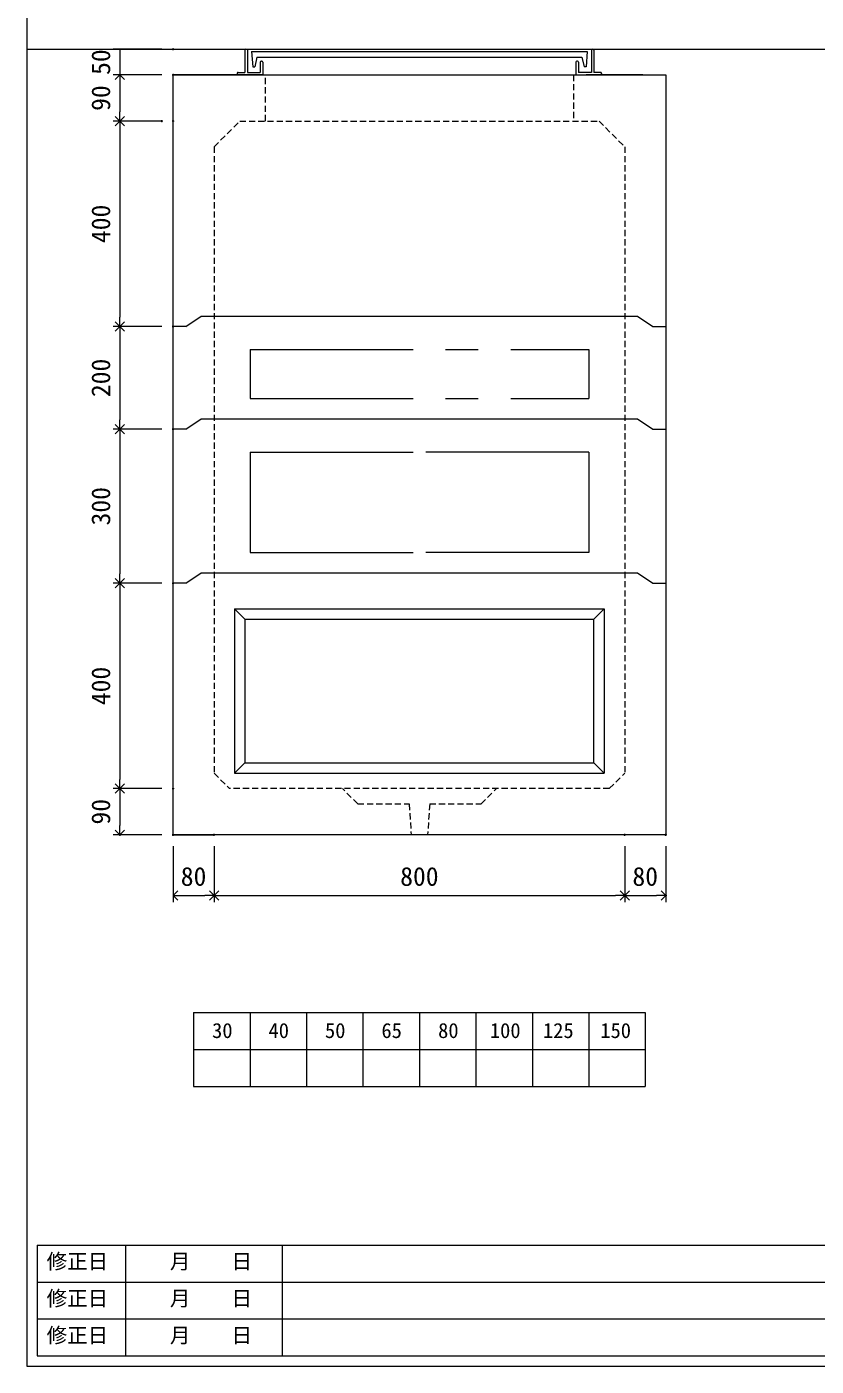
# Model space of a CAD drawing. Units: millimetres, scale not verified. Extents: x -4890 to 18490, y -2312 to 2312.
# Drawn here: x -1230 to 308, y -1963 to 646 of the extents above; entities that cross this region are included whole.
import ezdxf
from ezdxf.enums import TextEntityAlignment as Align

# ---------------------------------------------------------------- set-up
doc = ezdxf.new("R2010")
doc.units = ezdxf.units.MM
doc.header["$LTSCALE"] = 10
doc.header["$PDMODE"] = 32
doc.header["$PDSIZE"] = 2
doc.linetypes.add('DASHED1', pattern=[1.8, 1.2, -0.6])
doc.linetypes.add('USER2', pattern=[50.8, 31.75, -6.35, 6.35, -6.35])
doc.layers.add('0-1_Defpoints', color=7, linetype='Continuous')
for name, color, linetype, lineweight in [('0-2_waku', 7, 'Continuous', 18), ('0-3_gaikei', 7, 'Continuous', 18), ('0-4_kakure', 7, 'DASHED1', 5), ('0-5_sunpou', 7, 'Continuous', 5), ('0-9_uchigawa', 6, 'Continuous', 18), ('0-B_futa', 3, 'Continuous', 18), ('0-C_GL', 4, 'Continuous', 18), ('0-E_文字１', 7, 'Continuous', 18), ('1-3_uchigawa2', 6, 'USER2', 18)]:
    doc.layers.add(name, color=color, linetype=linetype, lineweight=lineweight)
doc.styles.add('ＭＳ ゴシック', font='')
doc.styles.get('ＭＳ ゴシック').set_extended_font_data('MS Gothic')

# ---------------------------------------------------------------- blocks, each defined once
blk = doc.blocks.new('_Open90')
at = {"layer": '0-5_sunpou'}
blk.add_line((0, 0), (-1, 0), dxfattribs=at)
blk.add_lwpolyline([(-0.5, 0.5), (0, 0), (-0.5, -0.5)], dxfattribs=at)
blk = doc.blocks.new('D105')
at = {"layer": '0-1_Defpoints'}
for p in [(502.32, 1754.36), (398.83, 1354.36), (502.32, 1354.36)]:
    blk.add_point(p, dxfattribs=at)
at = {"layer": '0-5_sunpou'}
for p, q in [((480.32, 1754.36), (385.83, 1754.36)), ((398.83, 1736.36), (398.83, 1372.36)), ((480.32, 1354.36), (385.83, 1354.36))]:
    blk.add_line(p, q, dxfattribs=at)
at = {"layer": '0-5_sunpou', "xscale": 18, "yscale": 18}
for p, rotation in [((398.83, 1754.36), 90), ((398.83, 1354.36), 270)]:
    blk.add_blockref('_Open90', p, dxfattribs=dict(at, rotation=rotation))
at = {"layer": '0-5_sunpou', "style": 'ＭＳ ゴシック'}
blk.add_text('400', height=36.66, rotation=90, dxfattribs=at).set_placement((390.83, 1516.86), align=Align.BOTTOM_LEFT)
blk = doc.blocks.new('D106')
at = {"layer": '0-1_Defpoints'}
for p in [(502.32, 1354.36), (398.83, 1264.36), (502.32, 1264.36)]:
    blk.add_point(p, dxfattribs=at)
at = {"layer": '0-5_sunpou'}
for p, q in [((480.32, 1354.36), (385.83, 1354.36)), ((398.83, 1336.36), (398.83, 1282.36)), ((480.32, 1264.36), (385.83, 1264.36))]:
    blk.add_line(p, q, dxfattribs=at)
at = {"layer": '0-5_sunpou', "xscale": 18, "yscale": 18}
for p, rotation in [((398.83, 1354.36), 90), ((398.83, 1264.36), 270)]:
    blk.add_blockref('_Open90', p, dxfattribs=dict(at, rotation=rotation))
at = {"layer": '0-5_sunpou', "style": 'ＭＳ ゴシック'}
blk.add_text('90', height=36.66, rotation=90, dxfattribs=at).set_placement((390.83, 1284.36), align=Align.BOTTOM_LEFT)
blk = doc.blocks.new('D84')
at = {"layer": '0-1_Defpoints'}
for p in [(502.32, 1264.36), (582.32, 1264.36), (582.32, 1145.97)]:
    blk.add_point(p, dxfattribs=at)
at = {"layer": '0-5_sunpou'}
for p, q in [((502.32, 1242.36), (502.32, 1132.97)), ((582.32, 1242.36), (582.32, 1132.97)), ((520.32, 1145.97), (564.32, 1145.97))]:
    blk.add_line(p, q, dxfattribs=at)
at = {"layer": '0-5_sunpou', "xscale": 18, "yscale": 18, "rotation": 180}
blk.add_blockref('_Open90', (502.32, 1145.97), dxfattribs=at)
at = {"layer": '0-5_sunpou', "xscale": 18, "yscale": 18}
blk.add_blockref('_Open90', (582.32, 1145.97), dxfattribs=at)
at = {"layer": '0-5_sunpou', "style": 'ＭＳ ゴシック'}
blk.add_text('80', height=36.66, dxfattribs=at).set_placement((517.32, 1153.97), align=Align.BOTTOM_LEFT)
blk = doc.blocks.new('D85')
at = {"layer": '0-1_Defpoints'}
for p in [(582.32, 1264.36), (1382.32, 1264.36), (1382.32, 1145.97)]:
    blk.add_point(p, dxfattribs=at)
at = {"layer": '0-5_sunpou'}
for p, q in [((582.32, 1242.36), (582.32, 1132.97)), ((1382.32, 1242.36), (1382.32, 1132.97)), ((600.32, 1145.97), (1364.32, 1145.97))]:
    blk.add_line(p, q, dxfattribs=at)
at = {"layer": '0-5_sunpou', "xscale": 18, "yscale": 18, "rotation": 180}
blk.add_blockref('_Open90', (582.32, 1145.97), dxfattribs=at)
at = {"layer": '0-5_sunpou', "xscale": 18, "yscale": 18}
blk.add_blockref('_Open90', (1382.32, 1145.97), dxfattribs=at)
at = {"layer": '0-5_sunpou', "style": 'ＭＳ ゴシック'}
blk.add_text('800', height=36.66, dxfattribs=at).set_placement((944.82, 1153.97), align=Align.BOTTOM_LEFT)
blk = doc.blocks.new('D86')
at = {"layer": '0-1_Defpoints'}
for p in [(1382.32, 1264.36), (1462.32, 1264.36), (1462.32, 1145.97)]:
    blk.add_point(p, dxfattribs=at)
at = {"layer": '0-5_sunpou'}
for p, q in [((1382.32, 1242.36), (1382.32, 1132.97)), ((1462.32, 1242.36), (1462.32, 1132.97)), ((1400.32, 1145.97), (1444.32, 1145.97))]:
    blk.add_line(p, q, dxfattribs=at)
at = {"layer": '0-5_sunpou', "xscale": 18, "yscale": 18, "rotation": 180}
blk.add_blockref('_Open90', (1382.32, 1145.97), dxfattribs=at)
at = {"layer": '0-5_sunpou', "xscale": 18, "yscale": 18}
blk.add_blockref('_Open90', (1462.32, 1145.97), dxfattribs=at)
at = {"layer": '0-5_sunpou', "style": 'ＭＳ ゴシック'}
blk.add_text('80', height=36.66, dxfattribs=at).set_placement((1397.32, 1153.97), align=Align.BOTTOM_LEFT)
blk = doc.blocks.new('D87')
at = {"layer": '0-1_Defpoints'}
for p in [(502.32, 2744.36), (398.83, 2654.36), (502.32, 2654.36)]:
    blk.add_point(p, dxfattribs=at)
at = {"layer": '0-5_sunpou'}
for p, q in [((480.32, 2744.36), (385.83, 2744.36)), ((398.83, 2726.36), (398.83, 2672.36)), ((480.32, 2654.36), (385.83, 2654.36))]:
    blk.add_line(p, q, dxfattribs=at)
at = {"layer": '0-5_sunpou', "xscale": 18, "yscale": 18}
for p, rotation in [((398.83, 2744.36), 90), ((398.83, 2654.36), 270)]:
    blk.add_blockref('_Open90', p, dxfattribs=dict(at, rotation=rotation))
at = {"layer": '0-5_sunpou', "style": 'ＭＳ ゴシック'}
blk.add_text('90', height=36.66, rotation=90, dxfattribs=at).set_placement((390.83, 2674.36), align=Align.BOTTOM_LEFT)
blk = doc.blocks.new('D88')
at = {"layer": '0-1_Defpoints'}
for p in [(480.32, 2654.36), (398.83, 2254.36), (502.32, 2254.36)]:
    blk.add_point(p, dxfattribs=at)
at = {"layer": '0-5_sunpou'}
for p, q in [((458.32, 2654.36), (385.83, 2654.36)), ((398.83, 2636.36), (398.83, 2272.36)), ((480.32, 2254.36), (385.83, 2254.36))]:
    blk.add_line(p, q, dxfattribs=at)
at = {"layer": '0-5_sunpou', "xscale": 18, "yscale": 18}
for p, rotation in [((398.83, 2654.36), 90), ((398.83, 2254.36), 270)]:
    blk.add_blockref('_Open90', p, dxfattribs=dict(at, rotation=rotation))
at = {"layer": '0-5_sunpou', "style": 'ＭＳ ゴシック'}
blk.add_text('400', height=36.66, rotation=90, dxfattribs=at).set_placement((390.83, 2416.86), align=Align.BOTTOM_LEFT)
blk = doc.blocks.new('D89')
at = {"layer": '0-1_Defpoints'}
for p in [(502.32, 2254.36), (398.83, 2054.36), (502.32, 2054.36)]:
    blk.add_point(p, dxfattribs=at)
at = {"layer": '0-5_sunpou'}
for p, q in [((480.32, 2254.36), (385.83, 2254.36)), ((398.83, 2236.36), (398.83, 2072.36)), ((480.32, 2054.36), (385.83, 2054.36))]:
    blk.add_line(p, q, dxfattribs=at)
at = {"layer": '0-5_sunpou', "xscale": 18, "yscale": 18}
for p, rotation in [((398.83, 2254.36), 90), ((398.83, 2054.36), 270)]:
    blk.add_blockref('_Open90', p, dxfattribs=dict(at, rotation=rotation))
at = {"layer": '0-5_sunpou', "style": 'ＭＳ ゴシック'}
blk.add_text('200', height=36.66, rotation=90, dxfattribs=at).set_placement((390.83, 2116.86), align=Align.BOTTOM_LEFT)
blk = doc.blocks.new('D90')
at = {"layer": '0-1_Defpoints'}
for p in [(502.32, 2054.36), (398.83, 1754.36), (502.32, 1754.36)]:
    blk.add_point(p, dxfattribs=at)
at = {"layer": '0-5_sunpou'}
for p, q in [((480.32, 2054.36), (385.83, 2054.36)), ((398.83, 2036.36), (398.83, 1772.36)), ((480.32, 1754.36), (385.83, 1754.36))]:
    blk.add_line(p, q, dxfattribs=at)
at = {"layer": '0-5_sunpou', "xscale": 18, "yscale": 18}
for p, rotation in [((398.83, 2054.36), 90), ((398.83, 1754.36), 270)]:
    blk.add_blockref('_Open90', p, dxfattribs=dict(at, rotation=rotation))
at = {"layer": '0-5_sunpou', "style": 'ＭＳ ゴシック'}
blk.add_text('300', height=36.66, rotation=90, dxfattribs=at).set_placement((390.83, 1866.86), align=Align.BOTTOM_LEFT)
blk = doc.blocks.new('D103')
at = {"layer": '0-1_Defpoints'}
for p in [(502.32, 2794.36), (398.83, 2744.36), (502.32, 2744.36)]:
    blk.add_point(p, dxfattribs=at)
at = {"layer": '0-5_sunpou'}
for p, q in [((480.32, 2794.36), (385.83, 2794.36)), ((398.83, 2794.36), (398.83, 2744.36)), ((480.32, 2744.36), (385.83, 2744.36))]:
    blk.add_line(p, q, dxfattribs=at)
at = {"layer": '0-5_sunpou', "style": 'ＭＳ ゴシック'}
blk.add_text('50', height=36.66, rotation=90, dxfattribs=at).set_placement((390.83, 2744.36), align=Align.BOTTOM_LEFT)

msp = doc.modelspace()

# ---------------------------------------------------------------- linework, layer by layer
at = {"layer": '0-2_waku'}
for p, q in [((-1230.06, 2312.19), (-1230.06, -1962.81)), ((-905.06, -1273.81), (-25.06, -1273.81)), ((-905.06, -1273.81), (-905.06, -1417.81)), ((-905.06, -1273.81), (-905.06, -1417.81)), ((-905.06, -1273.81), (-905.06, -1417.81)), ((-905.06, -1273.81), (-905.06, -1417.81)), ((-795.06, -1273.81), (-795.06, -1417.81)), ((-685.06, -1273.81), (-685.06, -1417.81)), ((-685.06, -1273.81), (-685.06, -1417.81)), ((-575.06, -1273.81), (-575.06, -1417.81)), ((-465.06, -1273.81), (-465.06, -1417.81)), ((-355.06, -1273.81), (-355.06, -1417.81)), ((-245.06, -1273.81), (-245.06, -1417.81)), ((-135.06, -1273.81), (-135.06, -1417.81)), ((-25.06, -1273.81), (-25.06, -1417.81)), ((-905.06, -1345.81), (-25.06, -1345.81)), ((-905.06, -1417.81), (-25.06, -1417.81)), ((-1210.06, -1726.81), (-1210.06, -1942.81)), ((-1210.06, -1726.81), (817.94, -1726.81)), ((-1037.56, -1726.81), (-1037.56, -1942.81)), ((-732.56, -1726.81), (-732.56, -1942.81)), ((-732.56, -1726.81), (-732.56, -1942.81)), ((-1210.06, -1798.81), (817.94, -1798.81)), ((-1210.06, -1870.81), (529.94, -1870.81)), ((-1210.06, -1942.81), (817.94, -1942.81)), ((-1230.06, -1962.81), (4889.94, -1962.81)), ((-1230.06, -1962.81), (4889.94, -1962.81))]:
    msp.add_line(p, q, dxfattribs=at)
at = {"layer": '0-3_gaikei'}
for p, q in [((-945.06, -927.81), (-945.06, 552.19)), ((-900.06, 552.19), (-790.06, 552.19)), ((-865.06, 552.19), (-65.06, 552.19)), ((-30.06, 552.19), (-140.06, 552.19)), ((14.94, 552.19), (14.94, -927.81)), ((-920.06, 62.19), (-890.06, 82.19)), ((-920.06, 62.19), (-890.06, 82.19)), ((-890.06, 82.19), (-40.06, 82.19)), ((-40.06, 82.19), (-10.06, 62.19)), ((-40.06, 82.19), (-10.06, 62.19)), ((-920.06, 62.19), (-945.06, 62.19)), ((-920.06, 62.19), (-945.06, 62.19)), ((-10.06, 62.19), (14.94, 62.19)), ((-10.06, 62.19), (14.94, 62.19)), ((-920.06, -137.81), (-890.06, -117.81)), ((-920.06, -137.81), (-890.06, -117.81)), ((-890.06, -117.81), (-40.06, -117.81)), ((-40.06, -117.81), (-10.06, -137.81)), ((-40.06, -117.81), (-10.06, -137.81)), ((-920.06, -137.81), (-945.06, -137.81)), ((-920.06, -137.81), (-945.06, -137.81)), ((-10.06, -137.81), (14.94, -137.81)), ((-10.06, -137.81), (14.94, -137.81)), ((-920.06, -437.81), (-945.06, -437.81)), ((-920.06, -437.81), (-945.06, -437.81)), ((-920.06, -437.81), (-890.06, -417.81)), ((-920.06, -437.81), (-890.06, -417.81)), ((-890.06, -417.81), (-40.06, -417.81)), ((-40.06, -417.81), (-10.06, -437.81)), ((-40.06, -417.81), (-10.06, -437.81)), ((-10.06, -437.81), (14.94, -437.81)), ((-10.06, -437.81), (14.94, -437.81)), ((14.94, -927.81), (-945.06, -927.81)), ((-945.06, -927.81), (-865.06, -927.81))]:
    msp.add_line(p, q, dxfattribs=at)
msp.add_lwpolyline([(-815.06, 552.19), (-945.06, 552.19), (14.94, 552.19)], dxfattribs=at)
msp.add_lwpolyline([(-815.06, 552.19), (-945.06, 552.19), (14.94, 552.19)], dxfattribs=at)
at = {"layer": '0-4_kakure'}
for p, q in [((-765.06, 462.19), (-765.06, 550.95)), ((-165.06, 552.19), (-165.06, 460.95)), ((-865.06, 412.19), (-815.06, 462.19)), ((-815.06, 462.19), (-115.06, 462.19)), ((-815.06, 462.19), (-115.06, 462.19)), ((-815.06, 462.19), (-115.06, 462.19)), ((-815.06, 462.19), (-115.06, 462.19)), ((-115.06, 462.19), (-65.06, 412.19)), ((-865.06, 412.19), (-865.06, -807.81)), ((-65.06, 412.19), (-65.06, -807.81)), ((-865.06, -807.81), (-835.06, -837.81)), ((-865.06, -807.81), (-835.06, -837.81)), ((-865.06, -807.81), (-835.06, -837.81)), ((-95.06, -837.81), (-65.06, -807.81)), ((-95.06, -837.81), (-65.06, -807.81)), ((-95.06, -837.81), (-65.06, -807.81)), ((-95.06, -837.81), (-835.06, -837.81)), ((-95.06, -837.81), (-835.06, -837.81)), ((-95.06, -837.81), (-835.06, -837.81)), ((-585.06, -867.81), (-615.06, -837.81)), ((-585.06, -867.81), (-615.06, -837.81)), ((-585.06, -867.81), (-615.06, -837.81)), ((-585.06, -867.81), (-615.06, -837.81)), ((-585.06, -867.81), (-615.06, -837.81)), ((-345.06, -867.81), (-315.06, -837.81)), ((-345.06, -867.81), (-315.06, -837.81)), ((-345.06, -867.81), (-315.06, -837.81)), ((-345.06, -867.81), (-315.06, -837.81)), ((-345.06, -867.81), (-315.06, -837.81)), ((-585.06, -867.81), (-485.06, -867.81)), ((-585.06, -867.81), (-485.06, -867.81)), ((-585.06, -867.81), (-485.06, -867.81)), ((-585.06, -867.81), (-485.06, -867.81)), ((-585.06, -867.81), (-485.06, -867.81)), ((-485.06, -867.81), (-481.06, -927.81)), ((-445.06, -867.81), (-449.06, -927.81)), ((-445.06, -867.81), (-345.06, -867.81)), ((-445.06, -867.81), (-345.06, -867.81)), ((-445.06, -867.81), (-345.06, -867.81)), ((-445.06, -867.81), (-345.06, -867.81)), ((-445.06, -867.81), (-345.06, -867.81))]:
    msp.add_line(p, q, dxfattribs=at)
at = {"layer": '0-9_uchigawa'}
for p, q in [((-825.06, -487.81), (-805.06, -507.81)), ((-825.06, -487.81), (-825.06, -787.81)), ((-825.06, -487.81), (-105.06, -487.81)), ((-825.06, -487.81), (-825.06, -807.74)), ((-825.06, -487.81), (-805.06, -507.81)), ((-825.06, -487.81), (-805.06, -507.81)), ((-825.06, -487.81), (-825.06, -787.81)), ((-825.06, -487.81), (-105.06, -487.81)), ((-825.06, -487.81), (-825.06, -807.74)), ((-825.06, -487.81), (-805.06, -507.81)), ((-825.06, -487.81), (-805.06, -507.81)), ((-825.06, -487.81), (-825.06, -787.81)), ((-825.06, -487.81), (-105.06, -487.81)), ((-825.06, -487.81), (-825.06, -807.74)), ((-825.06, -487.81), (-805.06, -507.81)), ((-105.06, -487.81), (-125.06, -507.81)), ((-105.06, -487.81), (-125.06, -507.81)), ((-105.06, -487.81), (-125.06, -507.81)), ((-105.06, -487.81), (-105.06, -807.74)), ((-105.06, -487.81), (-105.06, -807.74)), ((-105.06, -487.81), (-105.06, -807.74)), ((-805.06, -507.81), (-805.06, -767.81)), ((-805.06, -507.81), (-805.06, -767.81)), ((-805.06, -507.81), (-805.06, -767.81)), ((-805.06, -507.81), (-805.06, -767.81)), ((-805.06, -507.81), (-805.06, -787.74)), ((-805.06, -507.81), (-805.06, -767.81)), ((-805.06, -507.81), (-805.06, -767.81)), ((-805.06, -507.81), (-805.06, -767.81)), ((-805.06, -507.81), (-805.06, -767.81)), ((-805.06, -507.81), (-805.06, -787.74)), ((-805.06, -507.81), (-805.06, -767.81)), ((-805.06, -507.81), (-805.06, -767.81)), ((-805.06, -507.81), (-805.06, -767.81)), ((-805.06, -507.81), (-805.06, -767.81)), ((-805.06, -507.81), (-805.06, -787.74)), ((-125.06, -787.74), (-125.06, -507.81)), ((-125.06, -787.74), (-125.06, -507.81)), ((-125.06, -787.74), (-125.06, -507.81)), ((-825.06, -807.74), (-805.06, -787.74)), ((-825.06, -807.74), (-805.06, -787.74)), ((-825.06, -807.74), (-805.06, -787.74)), ((-825.06, -807.74), (-105.06, -807.74)), ((-825.06, -807.74), (-105.06, -807.74)), ((-825.06, -807.74), (-105.06, -807.74)), ((-805.06, -787.74), (-125.06, -787.74)), ((-805.06, -787.74), (-125.06, -787.74)), ((-805.06, -787.74), (-125.06, -787.74)), ((-805.06, -807.74), (-105.06, -807.74)), ((-805.06, -807.74), (-105.06, -807.74)), ((-805.06, -807.74), (-105.06, -807.74)), ((-105.06, -807.74), (-125.06, -787.74)), ((-105.06, -807.74), (-125.06, -787.74)), ((-105.06, -807.74), (-125.06, -787.74))]:
    msp.add_line(p, q, dxfattribs=at)
for points in [[(-825.06, -487.81), (-805.06, -507.81), (-805.06, -767.81)], [(-825.06, -487.81), (-805.06, -507.81), (-125.06, -507.81)], [(-825.06, -487.81), (-805.06, -507.81), (-805.06, -767.81)], [(-825.06, -487.81), (-805.06, -507.81), (-125.06, -507.81)], [(-825.06, -487.81), (-805.06, -507.81), (-805.06, -767.81)], [(-825.06, -487.81), (-805.06, -507.81), (-125.06, -507.81)]]:
    msp.add_lwpolyline(points, dxfattribs=at)
at = {"layer": '0-B_futa'}
for p, q in [((-805.06, 600.19), (-805.06, 557.19)), ((-803.06, 602.19), (-800.06, 602.19)), ((-800.06, 602.19), (-800.06, 557.19)), ((-130.06, 602.19), (-130.06, 557.19)), ((-130.06, 602.19), (-127.06, 602.19)), ((-125.06, 600.19), (-125.06, 557.19)), ((-792.25, 597.69), (-137.92, 597.69)), ((-792.25, 597.69), (-789.76, 567.69)), ((-781.73, 586.69), (-786.05, 567.69)), ((-781.73, 586.69), (-148.39, 586.69)), ((-775.06, 577.19), (-775.06, 557.19)), ((-773.06, 579.19), (-772.06, 579.19)), ((-770.06, 577.19), (-770.06, 552.19)), ((-160.06, 577.19), (-160.06, 552.19)), ((-157.06, 579.19), (-158.06, 579.19)), ((-155.06, 577.19), (-155.06, 557.19)), ((-148.39, 586.69), (-144.07, 567.69)), ((-137.92, 597.69), (-140.17, 567.69)), ((-820.06, 555.19), (-820.06, 554.19)), ((-818.06, 557.19), (-805.06, 557.19)), ((-770.06, 552.19), (-818.06, 552.19)), ((-800.06, 557.19), (-775.06, 557.19)), ((-789.76, 567.69), (-786.05, 567.69)), ((-160.06, 552.19), (-112.06, 552.19)), ((-130.06, 557.19), (-155.06, 557.19)), ((-140.17, 567.69), (-144.07, 567.69)), ((-112.06, 557.19), (-125.06, 557.19)), ((-110.06, 555.19), (-110.06, 554.19))]:
    msp.add_line(p, q, dxfattribs=at)
for centre, start, end in [((-803.06, 600.19), 90, 180), ((-127.06, 600.19), 0, 90), ((-773.06, 577.19), 90, 180), ((-772.06, 577.19), 0, 90), ((-158.06, 577.19), 90, 180), ((-157.06, 577.19), 0, 90), ((-818.06, 555.19), 90, 180), ((-818.06, 554.19), 180, 270), ((-112.06, 555.19), 0, 90), ((-112.06, 554.19), 270, 0)]:
    msp.add_arc(centre, 2, start, end, dxfattribs=at)
at = {"layer": '0-C_GL'}
msp.add_line((-1230.06, 602.19), (4889.94, 602.19), dxfattribs=at)
msp.add_line((-1230.06, 602.19), (4889.94, 602.19), dxfattribs=at)
at = {"layer": '1-3_uchigawa2'}
for p, q in [((-795.06, 17.19), (-795.06, -77.81)), ((-795.06, 17.19), (-135.06, 17.19)), ((-135.06, 17.19), (-135.06, -77.81)), ((-795.06, -77.81), (-135.06, -77.81)), ((-795.06, -182.81), (-465.06, -182.81)), ((-135.06, -182.81), (-465.06, -182.81))]:
    msp.add_line(p, q, dxfattribs=at)
for points in [[(-795.06, -182.81), (-795.06, -377.81), (-465.06, -377.81)], [(-135.06, -182.81), (-135.06, -377.81), (-465.06, -377.81)]]:
    msp.add_lwpolyline(points, dxfattribs=at)

# ---------------------------------------------------------------- block references
at = {"layer": '0-5_sunpou'}
for name in ['D103', 'D87', 'D88', 'D89', 'D90', 'D105', 'D106', 'D84', 'D85', 'D86']:
    msp.add_blockref(name, (-1447.37, -2192.18), dxfattribs=at)

# ---------------------------------------------------------------- texts
at = {"layer": '0-E_文字１', "style": 'ＭＳ ゴシック'}
for s, p in [('30', (-869.07, -1332.46)), ('40', (-759.07, -1332.46)), ('50', (-649.07, -1332.46)), ('65', (-539.07, -1332.46)), ('80', (-428.66, -1332.46)), ('100', (-327.79, -1332.46)), ('125', (-224.4, -1332.46)), ('150', (-112.64, -1332.46)), ('修正日', (-1191.41, -1782.11)), ('\u3000\u3000月\u3000\u3000日', (-1031.26, -1782.11)), ('修正日', (-1191.41, -1854.11)), ('\u3000\u3000月\u3000\u3000日', (-1031.26, -1854.11)), ('修正日', (-1191.41, -1926.11)), ('\u3000\u3000月\u3000\u3000日', (-1031.26, -1926.11))]:
    msp.add_text(s, height=29.33, dxfattribs=at).set_placement(p, align=Align.BOTTOM_LEFT)

doc.saveas('drawing.dxf')
